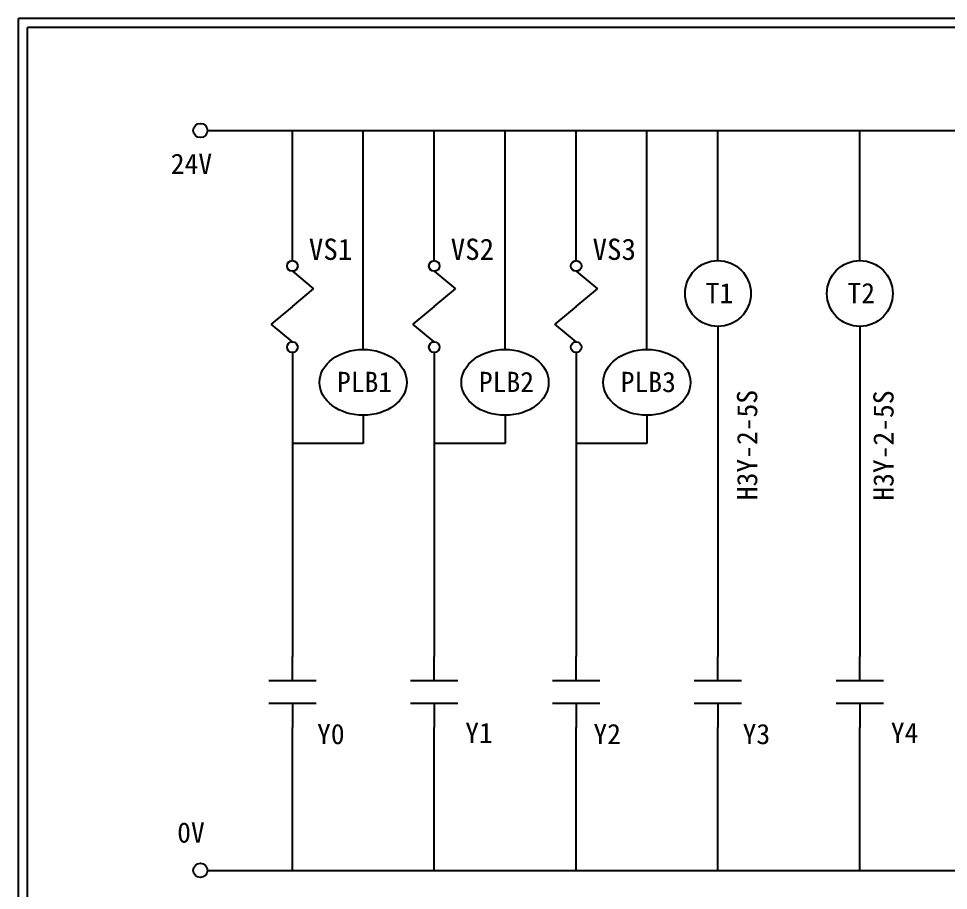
# Model space of a CAD drawing. Extents: x 10 to 297, y 3 to 207.
# Drawn here: x 10 to 141.1, y 84 to 207 of the extents above; entities that cross this region are included whole.
import ezdxf
from ezdxf.enums import TextEntityAlignment as Align

# ---------------------------------------------------------------- set-up
doc = ezdxf.new("R2010")
doc.units = 0
doc.layers.get('0').update_dxf_attribs({"linetype": 'CONTINUOUS'})
for name, color, linetype in [('7', 7, 'CONTINUOUS'), ('DIM', 6, 'CONTINUOUS'), ('圖框層', 7, 'CONTINUOUS'), ('標尺寸層', 3, 'CONTINUOUS')]:
    doc.layers.add(name, color=color, linetype=linetype)
doc.styles.add('STSL', font='KAIU.TTF')

# ---------------------------------------------------------------- blocks, each defined once
blk = doc.blocks.new('接點')
at = {"layer": '標尺寸層', "color": 7}
for p, q in [((0, -3.41), (0, 0)), ((3.34, -3.41), (-3.34, -3.41)), ((3.34, -6.59), (-3.34, -6.59)), ((0, -6.59), (0, -10))]:
    blk.add_line(p, q, dxfattribs=at)

msp = doc.modelspace()

# ---------------------------------------------------------------- linework, layer by layer
at = {"color": 6}
for p, q in [((48.6, 86.85), (48.6, 106.99)), ((68.6, 86.85), (68.6, 106.99)), ((88.6, 86.85), (88.6, 106.99)), ((108.6, 86.85), (108.6, 106.99)), ((128.6, 86.85), (128.6, 106.99))]:
    msp.add_line(p, q, dxfattribs=at)
at = {"color": 0}
for centre in [(108.6, 168.2), (128.6, 168.2)]:
    msp.add_circle(centre, 4.64, dxfattribs=at)
at = {"layer": '7', "color": 0}
for centre in [(58.58, 155.67), (78.58, 155.67), (98.58, 155.67)]:
    msp.add_ellipse(centre, major_axis=(-6.15, 0), ratio=0.755011, dxfattribs=at)
at = {"layer": 'DIM', "color": 6}
for p, q in [((36.63, 191.19), (275.96, 191.19)), ((58.58, 160.31), (58.58, 191.19)), ((78.58, 160.31), (78.58, 191.19)), ((98.58, 160.31), (98.58, 191.19)), ((108.6, 163.56), (108.6, 116.99)), ((128.6, 163.56), (128.6, 116.99)), ((48.6, 159.88), (48.6, 116.99)), ((68.6, 159.88), (68.6, 116.99)), ((88.6, 159.88), (88.6, 116.99)), ((58.58, 151.03), (58.58, 147.07)), ((78.58, 151.03), (78.58, 147.07)), ((98.58, 151.03), (98.58, 147.07)), ((58.58, 147.07), (48.6, 147.07)), ((78.58, 147.07), (68.6, 147.07)), ((98.58, 147.07), (88.6, 147.07)), ((36.63, 86.85), (275.96, 86.85))]:
    msp.add_line(p, q, dxfattribs=at)
at = {"layer": 'DIM', "color": 6, "linetype": 'Continuous'}
for p, q in [((48.6, 172.84), (48.6, 191.19)), ((68.6, 172.84), (68.6, 191.19)), ((88.6, 172.84), (88.6, 191.19)), ((108.6, 172.84), (108.6, 191.19)), ((128.6, 172.84), (128.6, 191.19))]:
    msp.add_line(p, q, dxfattribs=at)
for centre in [(35.63, 191.19), (35.63, 86.85)]:
    msp.add_circle(centre, 1, dxfattribs=at)
at = {"layer": '圖框層', "color": 7}
for p, q in [((297, 206.97), (10, 206.97)), ((10, 3), (10, 206.97)), ((295.75, 205.72), (11.25, 205.72)), ((11.25, 4.25), (11.25, 205.72))]:
    msp.add_line(p, q, dxfattribs=at)
at = {"layer": '標尺寸層', "color": 7}
for p, q in [((48.6, 171.34), (51.6, 168.85)), ((68.6, 171.34), (71.6, 168.85)), ((88.6, 171.34), (91.6, 168.85)), ((48.6, 166.36), (51.6, 168.85)), ((68.6, 166.36), (71.6, 168.85)), ((88.6, 166.36), (91.6, 168.85)), ((48.6, 166.36), (45.6, 163.87)), ((68.6, 166.36), (65.6, 163.87)), ((88.6, 166.36), (85.6, 163.87)), ((48.6, 161.38), (45.6, 163.87)), ((68.6, 161.38), (65.6, 163.87)), ((88.6, 161.38), (85.6, 163.87))]:
    msp.add_line(p, q, dxfattribs=at)
for centre in [(48.6, 172.09), (68.6, 172.09), (88.6, 172.09), (48.6, 160.63), (68.6, 160.63), (88.6, 160.63)]:
    msp.add_circle(centre, 0.751, dxfattribs=at)

# ---------------------------------------------------------------- block references
at = {"color": 6}
for p in [(48.6, 116.99), (68.6, 116.99), (88.6, 116.99), (108.6, 116.99), (128.6, 116.99)]:
    msp.add_blockref('接點', p, dxfattribs=at)

# ---------------------------------------------------------------- texts
for s, p in [('24V', (34.37, 186.5)), ('0V', (34.3, 92.19))]:
    msp.add_text(s, height=2.856, dxfattribs=at).set_placement(p, align=Align.MIDDLE_CENTER)
at = {"color": 0}
for s, p in [('T1', (108.8, 168.26)), ('T2', (128.8, 168.26)), ('PLB1', (58.78, 155.73)), ('PLB2', (78.78, 155.73)), ('PLB3', (98.78, 155.73))]:
    msp.add_text(s, height=2.856, dxfattribs=at).set_placement(p, align=Align.MIDDLE_CENTER)
at = {"color": 3}
for p in [(112.71, 146.83), (131.93, 146.76)]:
    msp.add_text('H3Y-2-5S', height=2.856, rotation=90, dxfattribs=at).set_placement(p, align=Align.MIDDLE_CENTER)
at = {"color": 4}
for s, p in [('Y0', (54.02, 106.08)), ('Y1', (74.91, 106.25)), ('Y2', (92.98, 106.08)), ('Y3', (114.02, 106.08)), ('Y4', (134.91, 106.25))]:
    msp.add_text(s, height=2.856, dxfattribs=at).set_placement(p, align=Align.MIDDLE_CENTER)
at = {"layer": '圖框層', "color": 4, "style": 'STSL'}
for s, p in [('VS1', (50.92, 172.94)), ('VS2', (70.92, 172.94)), ('VS3', (90.92, 172.94))]:
    msp.add_text(s, height=3, dxfattribs=at).set_placement(p)

doc.saveas('drawing.dxf')
